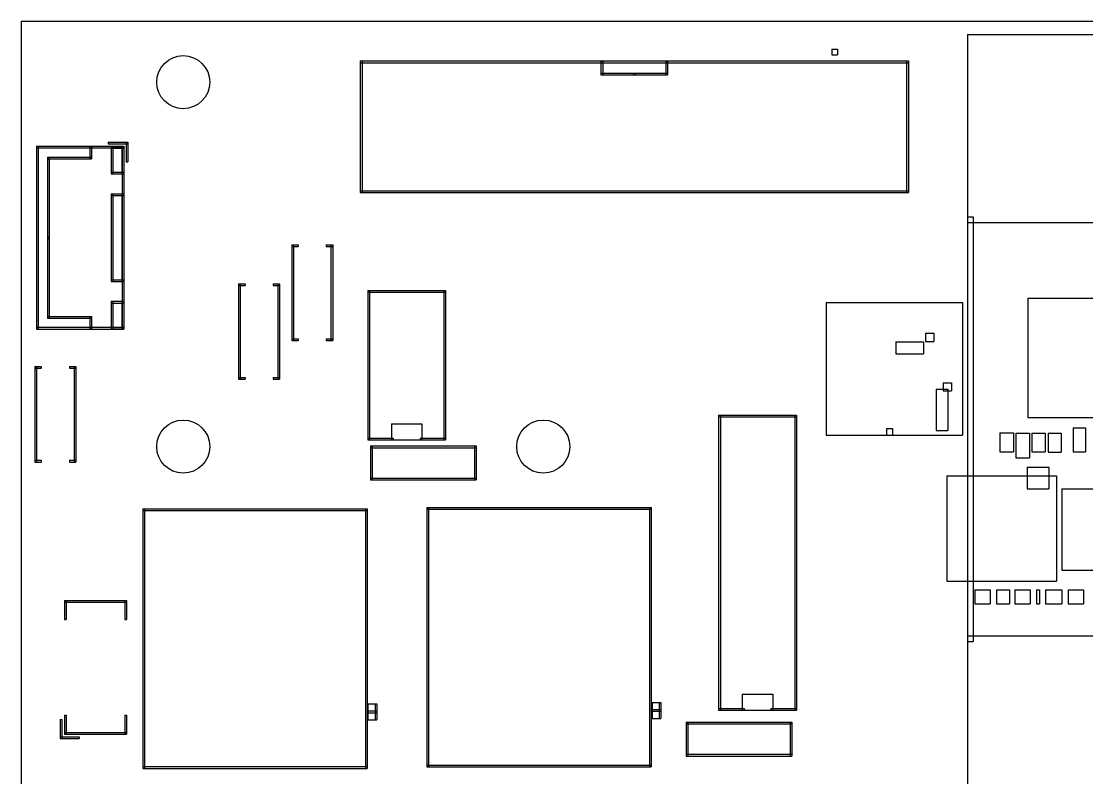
# Model space of a CAD drawing. Header units: metres. Extents: x 0 to 6012, y -4605 to 0.
# Drawn here: x 0 to 2924, y -2075 to 0 of the extents above; entities that cross this region are included whole.
import ezdxf

# ---------------------------------------------------------------- set-up
doc = ezdxf.new("R2010")
doc.units = ezdxf.units.M

msp = doc.modelspace()

# ---------------------------------------------------------------- linework, layer by layer
for q in [(5860.23622, 0), (0, -4604.96063)]:
    msp.add_line((0, 0), q)
for centre in [(444.314961, -167.07874), (444.314961, -1167.07874), (1432.503937, -1167.07874)]:
    msp.add_circle(centre, 72.834646)
at = {"layer": '1'}
for p, q in [((2596.633858, -36.594488), (3111.633858, -36.594488)), ((2596.633858, -36.594488), (2596.633858, -551.594488)), ((2224.212598, -76.574803), (2239.96063, -76.574803)), ((2224.212598, -76.574803), (2224.212598, -92.322835)), ((2239.96063, -76.574803), (2239.96063, -92.322835)), ((929.980315, -108.720472), (934.980315, -108.720472)), ((929.980315, -108.720472), (929.980315, -470.019685)), ((929.980315, -108.720472), (2434.192913, -108.720472)), ((929.980315, -108.720472), (929.980315, -113.720472)), ((929.980315, -113.720472), (2434.192913, -113.720472)), ((934.980315, -108.720472), (934.980315, -470.019685)), ((1590.724409, -109.086614), (1595.448819, -109.086614)), ((1590.724409, -109.086614), (1590.724409, -146.811024)), ((1595.448819, -109.086614), (1595.448819, -146.811024)), ((1768.724409, -109.086614), (1773.448819, -109.086614)), ((1768.724409, -109.086614), (1768.724409, -146.811024)), ((1773.448819, -109.086614), (1773.448819, -146.811024)), ((2224.212598, -92.322835), (2239.96063, -92.322835)), ((2429.192913, -108.720472), (2434.192913, -108.720472)), ((2429.192913, -108.720472), (2429.192913, -470.019685)), ((2434.192913, -108.720472), (2434.192913, -470.019685)), ((2434.192913, -108.720472), (2434.192913, -113.720472)), ((1590.724409, -142.086614), (1684.448819, -142.086614)), ((1590.724409, -142.086614), (1590.724409, -146.811024)), ((1679.724409, -142.086614), (1773.448819, -142.086614)), ((1679.724409, -142.086614), (1679.724409, -146.811024)), ((1684.448819, -142.086614), (1684.448819, -146.811024)), ((1773.448819, -142.086614), (1773.448819, -146.811024)), ((1590.724409, -146.811024), (1595.448819, -146.811024)), ((1590.724409, -146.811024), (1684.448819, -146.811024)), ((1679.724409, -146.811024), (1773.448819, -146.811024)), ((1768.724409, -146.811024), (1773.448819, -146.811024)), ((41.535433, -342.716535), (281.299213, -342.716535)), ((41.535433, -342.716535), (41.535433, -347.440945)), ((41.535433, -342.716535), (46.259843, -342.716535)), ((41.535433, -342.716535), (41.535433, -844.291339)), ((41.535433, -347.440945), (281.299213, -347.440945)), ((46.259843, -342.716535), (46.259843, -844.291339)), ((187.598425, -343.110236), (192.322835, -343.110236)), ((187.598425, -343.110236), (187.598425, -377.362205)), ((192.322835, -343.110236), (192.322835, -377.362205)), ((238.779528, -331.299213), (292.716535, -331.299213)), ((238.779528, -331.299213), (238.779528, -336.023622)), ((238.779528, -336.023622), (292.716535, -336.023622)), ((246.653543, -343.110236), (251.377953, -343.110236)), ((246.653543, -343.110236), (246.653543, -418.700787)), ((246.653543, -343.110236), (280.905512, -343.110236)), ((246.653543, -343.110236), (246.653543, -347.834646)), ((246.653543, -347.834646), (280.905512, -347.834646)), ((251.377953, -343.110236), (251.377953, -418.700787)), ((276.181102, -343.110236), (280.905512, -343.110236)), ((276.181102, -343.110236), (276.181102, -418.700787)), ((276.574803, -342.716535), (281.299213, -342.716535)), ((276.574803, -342.716535), (276.574803, -844.291339)), ((280.905512, -343.110236), (280.905512, -418.700787)), ((280.905512, -343.110236), (280.905512, -347.834646)), ((281.299213, -342.716535), (281.299213, -844.291339)), ((281.299213, -342.716535), (281.299213, -347.440945)), ((287.992126, -331.299213), (292.716535, -331.299213)), ((287.992126, -331.299213), (287.992126, -385.23622)), ((292.716535, -331.299213), (292.716535, -336.023622)), ((292.716535, -331.299213), (292.716535, -385.23622)), ((71.456693, -372.637795), (192.322835, -372.637795)), ((71.456693, -372.637795), (71.456693, -377.362205)), ((71.456693, -372.637795), (76.181102, -372.637795)), ((71.456693, -372.637795), (71.456693, -595.866142)), ((71.456693, -377.362205), (192.322835, -377.362205)), ((76.181102, -372.637795), (76.181102, -595.866142)), ((187.598425, -377.362205), (192.322835, -377.362205)), ((192.322835, -372.637795), (192.322835, -377.362205)), ((287.992126, -385.23622), (292.716535, -385.23622)), ((246.653543, -413.976378), (280.905512, -413.976378)), ((246.653543, -413.976378), (246.653543, -418.700787)), ((246.653543, -418.700787), (251.377953, -418.700787)), ((246.653543, -418.700787), (280.905512, -418.700787)), ((276.181102, -418.700787), (280.905512, -418.700787)), ((280.905512, -413.976378), (280.905512, -418.700787)), ((929.980315, -465.019685), (2434.192913, -465.019685)), ((929.980315, -465.019685), (929.980315, -470.019685)), ((2434.192913, -465.019685), (2434.192913, -470.019685)), ((246.653543, -473.031496), (251.377953, -473.031496)), ((246.653543, -473.031496), (246.653543, -713.976378)), ((246.653543, -473.031496), (280.905512, -473.031496)), ((246.653543, -473.031496), (246.653543, -477.755906)), ((246.653543, -477.755906), (280.905512, -477.755906)), ((251.377953, -473.031496), (251.377953, -713.976378)), ((276.181102, -473.031496), (280.905512, -473.031496)), ((276.181102, -473.031496), (276.181102, -713.976378)), ((280.905512, -473.031496), (280.905512, -477.755906)), ((280.905512, -473.031496), (280.905512, -713.976378)), ((929.980315, -470.019685), (934.980315, -470.019685)), ((929.980315, -470.019685), (2434.192913, -470.019685)), ((2429.192913, -470.019685), (2434.192913, -470.019685)), ((2596.633858, -536.594488), (2611.633858, -536.594488)), ((2596.633858, -536.594488), (2596.633858, -1701.594488)), ((2596.633858, -551.594488), (3111.633858, -551.594488)), ((2611.633858, -536.594488), (2611.633858, -1701.594488)), ((71.456693, -591.141732), (76.181102, -591.141732)), ((71.456693, -591.141732), (71.456693, -814.370079)), ((71.456693, -595.866142), (76.181102, -595.866142)), ((76.181102, -591.141732), (76.181102, -814.370079)), ((741.929134, -613.582677), (759.645669, -613.582677)), ((741.929134, -613.582677), (741.929134, -618.307087)), ((741.929134, -613.582677), (746.653543, -613.582677)), ((741.929134, -613.582677), (741.929134, -875.787402)), ((746.653543, -613.582677), (746.653543, -875.787402)), ((759.645669, -613.582677), (759.645669, -618.307087)), ((836.811024, -613.582677), (854.527559, -613.582677)), ((836.811024, -613.582677), (836.811024, -618.307087)), ((849.80315, -613.582677), (854.527559, -613.582677)), ((849.80315, -613.582677), (849.80315, -875.787402)), ((854.527559, -613.582677), (854.527559, -618.307087)), ((854.527559, -613.582677), (854.527559, -875.787402)), ((741.929134, -618.307087), (759.645669, -618.307087)), ((836.811024, -618.307087), (854.527559, -618.307087)), ((246.653543, -709.251969), (280.905512, -709.251969)), ((246.653543, -709.251969), (246.653543, -713.976378)), ((246.653543, -713.976378), (251.377953, -713.976378)), ((246.653543, -713.976378), (280.905512, -713.976378)), ((276.181102, -713.976378), (280.905512, -713.976378)), ((280.905512, -709.251969), (280.905512, -713.976378)), ((596.259843, -719.88189), (613.976378, -719.88189)), ((596.259843, -719.88189), (596.259843, -724.606299)), ((596.259843, -719.88189), (600.984252, -719.88189)), ((596.259843, -719.88189), (596.259843, -982.086614)), ((596.259843, -724.606299), (613.976378, -724.606299)), ((600.984252, -719.88189), (600.984252, -982.086614)), ((613.976378, -719.88189), (613.976378, -724.606299)), ((691.141732, -719.88189), (708.858268, -719.88189)), ((691.141732, -719.88189), (691.141732, -724.606299)), ((691.141732, -724.606299), (708.858268, -724.606299)), ((704.133858, -719.88189), (708.858268, -719.88189)), ((704.133858, -719.88189), (704.133858, -982.086614)), ((708.858268, -719.88189), (708.858268, -982.086614)), ((708.858268, -719.88189), (708.858268, -724.606299)), ((950.984252, -738.779528), (955.708661, -738.779528)), ((950.984252, -738.779528), (950.984252, -1148.228346)), ((950.984252, -738.779528), (1164.370079, -738.779528)), ((950.984252, -738.779528), (950.984252, -743.503937)), ((950.984252, -743.503937), (1164.370079, -743.503937)), ((955.708661, -738.779528), (955.708661, -1148.228346)), ((1159.645669, -738.779528), (1164.370079, -738.779528)), ((1159.645669, -738.779528), (1159.645669, -1148.228346)), ((1164.370079, -738.779528), (1164.370079, -1148.228346)), ((1164.370079, -738.779528), (1164.370079, -743.503937)), ((2762.485315, -759.955669), (3126.097402, -759.955669)), ((2762.485315, -759.955669), (2762.485315, -1086.786142)), ((246.653543, -768.307087), (280.905512, -768.307087)), ((246.653543, -768.307087), (246.653543, -773.031496)), ((246.653543, -768.307087), (251.377953, -768.307087)), ((246.653543, -768.307087), (246.653543, -843.897638)), ((246.653543, -773.031496), (280.905512, -773.031496)), ((251.377953, -768.307087), (251.377953, -843.897638)), ((276.181102, -768.307087), (280.905512, -768.307087)), ((276.181102, -768.307087), (276.181102, -843.897638)), ((280.905512, -768.307087), (280.905512, -773.031496)), ((280.905512, -768.307087), (280.905512, -843.897638)), ((2208.746575, -771.132126), (2582.985709, -771.132126)), ((2208.746575, -771.132126), (2208.746575, -1135.522598)), ((2582.985709, -771.132126), (2582.985709, -1135.522598)), ((71.456693, -809.645669), (192.322835, -809.645669)), ((71.456693, -809.645669), (71.456693, -814.370079)), ((71.456693, -814.370079), (192.322835, -814.370079)), ((71.456693, -814.370079), (76.181102, -814.370079)), ((187.598425, -809.645669), (192.322835, -809.645669)), ((187.598425, -809.645669), (187.598425, -843.897638)), ((192.322835, -809.645669), (192.322835, -814.370079)), ((192.322835, -809.645669), (192.322835, -843.897638)), ((41.535433, -839.566929), (281.299213, -839.566929)), ((41.535433, -839.566929), (41.535433, -844.291339)), ((41.535433, -844.291339), (281.299213, -844.291339)), ((41.535433, -844.291339), (46.259843, -844.291339)), ((187.598425, -843.897638), (192.322835, -843.897638)), ((246.653543, -839.173228), (280.905512, -839.173228)), ((246.653543, -839.173228), (246.653543, -843.897638)), ((246.653543, -843.897638), (280.905512, -843.897638)), ((246.653543, -843.897638), (251.377953, -843.897638)), ((276.181102, -843.897638), (280.905512, -843.897638)), ((276.574803, -844.291339), (281.299213, -844.291339)), ((280.905512, -839.173228), (280.905512, -843.897638)), ((281.299213, -839.566929), (281.299213, -844.291339)), ((741.929134, -871.062992), (759.645669, -871.062992)), ((741.929134, -871.062992), (741.929134, -875.787402)), ((741.929134, -875.787402), (746.653543, -875.787402)), ((741.929134, -875.787402), (759.645669, -875.787402)), ((759.645669, -871.062992), (759.645669, -875.787402)), ((836.811024, -871.062992), (854.527559, -871.062992)), ((836.811024, -871.062992), (836.811024, -875.787402)), ((836.811024, -875.787402), (854.527559, -875.787402)), ((849.80315, -875.787402), (854.527559, -875.787402)), ((854.527559, -871.062992), (854.527559, -875.787402)), ((2481.567087, -855.471102), (2504.158583, -855.471102)), ((2481.567087, -855.471102), (2481.567087, -878.332638)), ((2504.158583, -855.471102), (2504.158583, -878.332638)), ((2399.516378, -879.612205), (2475.353504, -879.612205)), ((2399.516378, -879.612205), (2399.516378, -912.511457)), ((2475.353504, -879.612205), (2475.353504, -912.511457)), ((2481.567087, -878.332638), (2504.158583, -878.332638)), ((2399.516378, -912.511457), (2475.353504, -912.511457)), ((37.204724, -947.047244), (41.929134, -947.047244)), ((37.204724, -947.047244), (37.204724, -1209.251969)), ((37.204724, -947.047244), (54.92126, -947.047244)), ((37.204724, -947.047244), (37.204724, -951.771654)), ((37.204724, -951.771654), (54.92126, -951.771654)), ((41.929134, -947.047244), (41.929134, -1209.251969)), ((54.92126, -947.047244), (54.92126, -951.771654)), ((132.086614, -947.047244), (149.80315, -947.047244)), ((132.086614, -947.047244), (132.086614, -951.771654)), ((132.086614, -951.771654), (149.80315, -951.771654)), ((145.07874, -947.047244), (149.80315, -947.047244)), ((145.07874, -947.047244), (145.07874, -1209.251969)), ((149.80315, -947.047244), (149.80315, -1209.251969)), ((149.80315, -947.047244), (149.80315, -951.771654)), ((596.259843, -977.362205), (613.976378, -977.362205)), ((596.259843, -977.362205), (596.259843, -982.086614)), ((596.259843, -982.086614), (613.976378, -982.086614)), ((596.259843, -982.086614), (600.984252, -982.086614)), ((613.976378, -977.362205), (613.976378, -982.086614)), ((691.141732, -977.362205), (708.858268, -977.362205)), ((691.141732, -977.362205), (691.141732, -982.086614)), ((691.141732, -982.086614), (708.858268, -982.086614)), ((704.133858, -982.086614), (708.858268, -982.086614)), ((708.858268, -977.362205), (708.858268, -982.086614)), ((2529.712756, -991.804646), (2552.968898, -991.804646)), ((2529.712756, -991.804646), (2529.712756, -1013.873031)), ((2552.968898, -991.804646), (2552.968898, -1013.873031)), ((2510.152559, -1009.287402), (2542.66311, -1009.287402)), ((2510.152559, -1009.287402), (2510.152559, -1122.595827)), ((2529.712756, -1013.873031), (2552.968898, -1013.873031)), ((2542.66311, -1009.287402), (2542.66311, -1122.595827)), ((1913.582677, -1080.905512), (1918.307087, -1080.905512)), ((1913.582677, -1080.905512), (1913.582677, -1890.354331)), ((1913.582677, -1080.905512), (2126.968504, -1080.905512)), ((1913.582677, -1080.905512), (1913.582677, -1085.629921)), ((1918.307087, -1080.905512), (1918.307087, -1890.354331)), ((2122.244094, -1080.905512), (2126.968504, -1080.905512)), ((2122.244094, -1080.905512), (2122.244094, -1890.354331)), ((2126.968504, -1080.905512), (2126.968504, -1890.354331)), ((2126.968504, -1080.905512), (2126.968504, -1085.629921)), ((1015.944882, -1104.133858), (1099.409449, -1104.133858)), ((1015.944882, -1104.133858), (1015.944882, -1148.228346)), ((1099.409449, -1104.133858), (1099.409449, -1148.228346)), ((1913.582677, -1085.629921), (2126.968504, -1085.629921)), ((2762.485315, -1086.786142), (3126.097402, -1086.786142)), ((2208.746575, -1135.522598), (2582.985709, -1135.522598)), ((2374.205669, -1117.47252), (2390.602756, -1117.47252)), ((2374.205669, -1117.47252), (2374.205669, -1135.560827)), ((2374.205669, -1135.560827), (2390.602756, -1135.560827)), ((2390.602756, -1117.47252), (2390.602756, -1135.560827)), ((2510.152559, -1122.595827), (2542.66311, -1122.595827)), ((2685.473819, -1129.577992), (2722.65685, -1129.577992)), ((2685.473819, -1129.577992), (2685.473819, -1181.079055)), ((2722.65685, -1129.577992), (2722.65685, -1181.079055)), ((2729.230079, -1129.696732), (2766.327283, -1129.696732)), ((2729.230079, -1129.696732), (2729.230079, -1198.196614)), ((2766.327283, -1129.696732), (2766.327283, -1198.196614)), ((2772.85622, -1129.746772), (2810.068898, -1129.746772)), ((2772.85622, -1129.746772), (2772.85622, -1181.054567)), ((2810.068898, -1129.746772), (2810.068898, -1181.054567)), ((2817.512598, -1129.619646), (2853.683583, -1129.619646)), ((2817.512598, -1129.619646), (2817.512598, -1182.186693)), ((2853.683583, -1129.619646), (2853.683583, -1182.186693)), ((2886.623228, -1115.313898), (2920.350276, -1115.313898)), ((2886.623228, -1115.313898), (2886.623228, -1181.039016)), ((2920.350276, -1115.313898), (2920.350276, -1181.039016)), ((950.984252, -1143.503937), (1020.669291, -1143.503937)), ((950.984252, -1143.503937), (950.984252, -1148.228346)), ((950.984252, -1148.228346), (955.708661, -1148.228346)), ((950.984252, -1148.228346), (1020.669291, -1148.228346)), ((958.464567, -1165.15748), (963.188976, -1165.15748)), ((958.464567, -1165.15748), (958.464567, -1258.070866)), ((958.464567, -1165.15748), (1248.228346, -1165.15748)), ((958.464567, -1165.15748), (958.464567, -1169.88189)), ((963.188976, -1165.15748), (963.188976, -1258.070866)), ((1015.944882, -1148.228346), (1099.409449, -1148.228346)), ((1020.669291, -1143.503937), (1020.669291, -1148.228346)), ((1094.685039, -1143.503937), (1164.370079, -1143.503937)), ((1094.685039, -1143.503937), (1094.685039, -1148.228346)), ((1094.685039, -1148.228346), (1164.370079, -1148.228346)), ((1159.645669, -1148.228346), (1164.370079, -1148.228346)), ((1164.370079, -1143.503937), (1164.370079, -1148.228346)), ((1243.503937, -1165.15748), (1248.228346, -1165.15748)), ((1243.503937, -1165.15748), (1243.503937, -1258.070866)), ((1248.228346, -1165.15748), (1248.228346, -1258.070866)), ((1248.228346, -1165.15748), (1248.228346, -1169.88189)), ((958.464567, -1169.88189), (1248.228346, -1169.88189)), ((2685.473819, -1181.079055), (2722.65685, -1181.079055)), ((2729.230079, -1198.196614), (2766.327283, -1198.196614)), ((2772.85622, -1181.054567), (2810.068898, -1181.054567)), ((2817.512598, -1182.186693), (2853.683583, -1182.186693)), ((2886.623228, -1181.039016), (2920.350276, -1181.039016)), ((37.204724, -1204.527559), (54.92126, -1204.527559)), ((37.204724, -1204.527559), (37.204724, -1209.251969)), ((37.204724, -1209.251969), (41.929134, -1209.251969)), ((37.204724, -1209.251969), (54.92126, -1209.251969)), ((54.92126, -1204.527559), (54.92126, -1209.251969)), ((132.086614, -1204.527559), (149.80315, -1204.527559)), ((132.086614, -1204.527559), (132.086614, -1209.251969)), ((132.086614, -1209.251969), (149.80315, -1209.251969)), ((145.07874, -1209.251969), (149.80315, -1209.251969)), ((149.80315, -1204.527559), (149.80315, -1209.251969)), ((2760.368386, -1223.378661), (2819.594961, -1223.378661)), ((2760.368386, -1223.378661), (2760.368386, -1282.827165)), ((2819.594961, -1223.378661), (2819.594961, -1282.827165)), ((958.464567, -1253.346457), (1248.228346, -1253.346457)), ((958.464567, -1253.346457), (958.464567, -1258.070866)), ((1248.228346, -1253.346457), (1248.228346, -1258.070866)), ((2540.005748, -1246.914409), (2840.328898, -1246.914409)), ((2540.005748, -1246.914409), (2540.005748, -1535.867638)), ((2840.328898, -1246.914409), (2840.328898, -1535.867638)), ((958.464567, -1258.070866), (963.188976, -1258.070866)), ((958.464567, -1258.070866), (1248.228346, -1258.070866)), ((1243.503937, -1258.070866), (1248.228346, -1258.070866)), ((2760.368386, -1282.827165), (2819.594961, -1282.827165)), ((2855.025197, -1282.390984), (3020.116693, -1282.390984)), ((2855.025197, -1282.390984), (2855.025197, -1506.301181)), ((333.070866, -1337.992126), (337.795276, -1337.992126)), ((333.070866, -1337.992126), (333.070866, -2049.80315)), ((333.070866, -1337.992126), (948.818898, -1337.992126)), ((333.070866, -1337.992126), (333.070866, -1342.716535)), ((333.070866, -1342.716535), (948.818898, -1342.716535)), ((337.795276, -1337.992126), (337.795276, -2049.80315)), ((944.094488, -1337.992126), (948.818898, -1337.992126)), ((944.094488, -1337.992126), (944.094488, -2049.80315)), ((948.818898, -1337.992126), (948.818898, -1342.716535)), ((948.818898, -1337.992126), (948.818898, -2049.80315)), ((1112.598425, -1334.055118), (1117.322835, -1334.055118)), ((1112.598425, -1334.055118), (1112.598425, -2045.866142)), ((1112.598425, -1334.055118), (1728.346457, -1334.055118)), ((1112.598425, -1334.055118), (1112.598425, -1338.779528)), ((1112.598425, -1338.779528), (1728.346457, -1338.779528)), ((1117.322835, -1334.055118), (1117.322835, -2045.866142)), ((1723.622047, -1334.055118), (1728.346457, -1334.055118)), ((1723.622047, -1334.055118), (1723.622047, -2045.866142)), ((1728.346457, -1334.055118), (1728.346457, -2045.866142)), ((1728.346457, -1334.055118), (1728.346457, -1338.779528)), ((2855.025197, -1506.301181), (3020.116693, -1506.301181)), ((2540.005748, -1535.867638), (2840.328898, -1535.867638)), ((2616.467165, -1559.679488), (2658.294016, -1559.679488)), ((2616.467165, -1559.679488), (2616.467165, -1598.556457)), ((2658.294016, -1559.679488), (2658.294016, -1598.556457)), ((2675.651772, -1559.701181), (2712.140157, -1559.701181)), ((2675.651772, -1559.701181), (2675.651772, -1598.556457)), ((2712.140157, -1559.701181), (2712.140157, -1598.556457)), ((2726.539331, -1559.664528), (2768.35315, -1559.664528)), ((2726.539331, -1559.664528), (2726.539331, -1598.47122)), ((2768.35315, -1559.664528), (2768.35315, -1598.47122)), ((2785.710945, -1559.887598), (2793.796969, -1559.887598)), ((2785.710945, -1559.887598), (2785.710945, -1598.404567)), ((2793.796969, -1559.887598), (2793.796969, -1598.404567)), ((2810.563465, -1559.760197), (2855.335433, -1559.760197)), ((2810.563465, -1559.760197), (2810.563465, -1598.442598)), ((2855.335433, -1559.760197), (2855.335433, -1598.442598)), ((2872.693189, -1559.610866), (2915.049173, -1559.610866)), ((2872.693189, -1559.610866), (2872.693189, -1598.545669)), ((2915.049173, -1559.610866), (2915.049173, -1598.545669)), ((118.700787, -1589.173228), (288.779528, -1589.173228)), ((118.700787, -1589.173228), (118.700787, -1593.897638)), ((118.700787, -1589.173228), (123.425197, -1589.173228)), ((118.700787, -1589.173228), (118.700787, -1641.141732)), ((118.700787, -1593.897638), (288.779528, -1593.897638)), ((123.425197, -1589.173228), (123.425197, -1641.141732)), ((284.055118, -1589.173228), (288.779528, -1589.173228)), ((284.055118, -1589.173228), (284.055118, -1641.141732)), ((288.779528, -1589.173228), (288.779528, -1593.897638)), ((288.779528, -1589.173228), (288.779528, -1641.141732)), ((2616.467165, -1598.556457), (2658.294016, -1598.556457)), ((2675.651772, -1598.556457), (2712.140157, -1598.556457)), ((2726.539331, -1598.47122), (2768.35315, -1598.47122)), ((2785.710945, -1598.404567), (2793.796969, -1598.404567)), ((2810.563465, -1598.442598), (2855.335433, -1598.442598)), ((2872.693189, -1598.545669), (2915.049173, -1598.545669)), ((118.700787, -1641.141732), (123.425197, -1641.141732)), ((284.055118, -1641.141732), (288.779528, -1641.141732)), ((2596.633858, -1686.594488), (3111.633858, -1686.594488)), ((2596.633858, -1686.594488), (2596.633858, -2201.594488)), ((2596.633858, -1701.594488), (2611.633858, -1701.594488)), ((1730.905512, -1868.700787), (1755.314961, -1868.700787)), ((1730.905512, -1868.700787), (1730.905512, -1893.110236)), ((1750.590551, -1868.700787), (1755.314961, -1868.700787)), ((1750.590551, -1868.700787), (1750.590551, -1912.795276)), ((1755.314961, -1868.700787), (1755.314961, -1893.110236)), ((1755.314961, -1868.700787), (1755.314961, -1912.795276)), ((1978.543307, -1846.259843), (2062.007874, -1846.259843)), ((1978.543307, -1846.259843), (1978.543307, -1890.354331)), ((2062.007874, -1846.259843), (2062.007874, -1890.354331)), ((951.377953, -1872.637795), (975.787402, -1872.637795)), ((951.377953, -1872.637795), (951.377953, -1897.047244)), ((951.377953, -1892.322835), (975.787402, -1892.322835)), ((951.377953, -1892.322835), (951.377953, -1916.732283)), ((951.377953, -1897.047244), (975.787402, -1897.047244)), ((971.062992, -1872.637795), (975.787402, -1872.637795)), ((971.062992, -1872.637795), (971.062992, -1916.732283)), ((975.787402, -1872.637795), (975.787402, -1916.732283)), ((975.787402, -1872.637795), (975.787402, -1897.047244)), ((975.787402, -1892.322835), (975.787402, -1916.732283)), ((1730.905512, -1888.385827), (1755.314961, -1888.385827)), ((1730.905512, -1888.385827), (1730.905512, -1912.795276)), ((1730.905512, -1893.110236), (1755.314961, -1893.110236)), ((1755.314961, -1888.385827), (1755.314961, -1912.795276)), ((1913.582677, -1885.629921), (1983.267717, -1885.629921)), ((1913.582677, -1885.629921), (1913.582677, -1890.354331)), ((1913.582677, -1890.354331), (1918.307087, -1890.354331)), ((1913.582677, -1890.354331), (1983.267717, -1890.354331)), ((1978.543307, -1890.354331), (2062.007874, -1890.354331)), ((1983.267717, -1885.629921), (1983.267717, -1890.354331)), ((2057.283465, -1885.629921), (2126.968504, -1885.629921)), ((2057.283465, -1885.629921), (2057.283465, -1890.354331)), ((2057.283465, -1890.354331), (2126.968504, -1890.354331)), ((2122.244094, -1890.354331), (2126.968504, -1890.354331)), ((2126.968504, -1885.629921), (2126.968504, -1890.354331)), ((106.889764, -1915.944882), (111.614173, -1915.944882)), ((106.889764, -1915.944882), (106.889764, -1967.913386)), ((111.614173, -1915.944882), (111.614173, -1967.913386)), ((118.700787, -1904.133858), (123.425197, -1904.133858)), ((118.700787, -1904.133858), (118.700787, -1956.102362)), ((123.425197, -1904.133858), (123.425197, -1956.102362)), ((284.055118, -1904.133858), (288.779528, -1904.133858)), ((284.055118, -1904.133858), (284.055118, -1956.102362)), ((288.779528, -1904.133858), (288.779528, -1956.102362)), ((951.377953, -1916.732283), (975.787402, -1916.732283)), ((971.062992, -1916.732283), (975.787402, -1916.732283)), ((1730.905512, -1912.795276), (1755.314961, -1912.795276)), ((1750.590551, -1912.795276), (1755.314961, -1912.795276)), ((1824.606299, -1923.031496), (2114.370079, -1923.031496)), ((1824.606299, -1923.031496), (1824.606299, -1927.755906)), ((1824.606299, -1923.031496), (1829.330709, -1923.031496)), ((1824.606299, -1923.031496), (1824.606299, -2015.944882)), ((1824.606299, -1927.755906), (2114.370079, -1927.755906)), ((1829.330709, -1923.031496), (1829.330709, -2015.944882)), ((2109.645669, -1923.031496), (2114.370079, -1923.031496)), ((2109.645669, -1923.031496), (2109.645669, -2015.944882)), ((2114.370079, -1923.031496), (2114.370079, -1927.755906)), ((2114.370079, -1923.031496), (2114.370079, -2015.944882)), ((118.700787, -1951.377953), (288.779528, -1951.377953)), ((118.700787, -1951.377953), (118.700787, -1956.102362)), ((118.700787, -1956.102362), (123.425197, -1956.102362)), ((118.700787, -1956.102362), (288.779528, -1956.102362)), ((284.055118, -1956.102362), (288.779528, -1956.102362)), ((288.779528, -1951.377953), (288.779528, -1956.102362)), ((106.889764, -1963.188976), (158.858268, -1963.188976)), ((106.889764, -1963.188976), (106.889764, -1967.913386)), ((106.889764, -1967.913386), (158.858268, -1967.913386)), ((106.889764, -1967.913386), (111.614173, -1967.913386)), ((158.858268, -1963.188976), (158.858268, -1967.913386)), ((1824.606299, -2011.220472), (2114.370079, -2011.220472)), ((1824.606299, -2011.220472), (1824.606299, -2015.944882)), ((1824.606299, -2015.944882), (1829.330709, -2015.944882)), ((1824.606299, -2015.944882), (2114.370079, -2015.944882)), ((2109.645669, -2015.944882), (2114.370079, -2015.944882)), ((2114.370079, -2011.220472), (2114.370079, -2015.944882)), ((333.070866, -2045.07874), (948.818898, -2045.07874)), ((333.070866, -2045.07874), (333.070866, -2049.80315)), ((948.818898, -2045.07874), (948.818898, -2049.80315)), ((1112.598425, -2041.141732), (1728.346457, -2041.141732)), ((1112.598425, -2041.141732), (1112.598425, -2045.866142)), ((1112.598425, -2045.866142), (1117.322835, -2045.866142)), ((1112.598425, -2045.866142), (1728.346457, -2045.866142)), ((1723.622047, -2045.866142), (1728.346457, -2045.866142)), ((1728.346457, -2041.141732), (1728.346457, -2045.866142)), ((333.070866, -2049.80315), (337.795276, -2049.80315)), ((333.070866, -2049.80315), (948.818898, -2049.80315)), ((944.094488, -2049.80315), (948.818898, -2049.80315))]:
    msp.add_line(p, q, dxfattribs=at)

doc.saveas('drawing.dxf')
